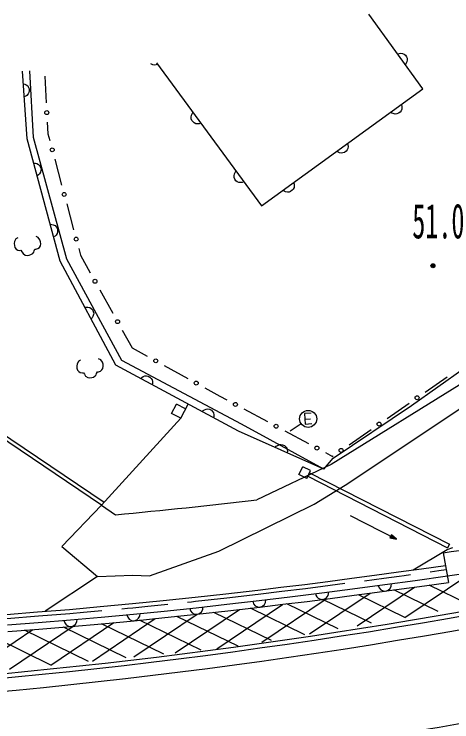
# Model space of a CAD drawing. Units: millimetres, scale not verified. Extents: x 40000 to 680000, y 20000 to 380000.
# Drawn here: x 235318 to 251891, y 271743 to 298541 of the extents above; entities that cross this region are included whole.
import ezdxf
from ezdxf.enums import TextEntityAlignment as Align

# ---------------------------------------------------------------- set-up
doc = ezdxf.new("R2010")
doc.units = ezdxf.units.MM
doc.header["$LTSCALE"] = 1000
doc.layers.add('M-BGD', color=7, linetype='Continuous', lineweight=25)
doc.styles.add('ＭＳ ゴシック', font='')
doc.styles.get('ＭＳ ゴシック').set_extended_font_data('MS Gothic')

msp = doc.modelspace()

# ---------------------------------------------------------------- linework, layer by layer
at = {"layer": 'M-BGD'}
for p, q in [((250794, 295719), (248750, 298541)), ((249837, 297040), (249895, 297057)), ((249895, 297057), (249952, 297062)), ((249952, 297062), (250025, 297056)), ((250025, 297056), (250081, 297029)), ((250081, 297029), (250130, 296991)), ((250130, 296991), (250176, 296929)), ((250176, 296929), (250196, 296871)), ((240513, 296644), (240491, 296660)), ((240713, 296694), (244678, 291277)), ((250166, 296684), (250130, 296635)), ((250188, 296737), (250166, 296684)), ((250204, 296809), (250188, 296737)), ((250196, 296871), (250204, 296809)), ((236053, 293875), (235906, 296395)), ((240570, 296617), (240513, 296644)), ((240642, 296611), (240570, 296617)), ((240699, 296616), (240642, 296611)), ((240757, 296634), (240699, 296616)), ((235811, 293820), (235630, 296379)), ((236480, 296192), (236534, 295179)), ((235663, 295908), (235722, 295892)), ((235722, 295892), (235773, 295865)), ((235773, 295865), (235831, 295822)), ((235831, 295822), (235865, 295769)), ((235865, 295769), (235886, 295712)), ((235892, 295634), (235878, 295575)), ((235886, 295712), (235892, 295634)), ((244678, 291277), (250794, 295719)), ((235754, 295432), (235698, 295409)), ((235801, 295465), (235754, 295432)), ((235852, 295518), (235801, 295465)), ((235878, 295575), (235852, 295518)), ((249977, 295125), (249995, 295067)), ((249995, 295067), (249999, 295010)), ((242054, 294765), (242089, 294814)), ((249622, 294796), (249573, 294832)), ((249674, 294774), (249622, 294796)), ((249866, 294787), (249808, 294766)), ((249929, 294832), (249866, 294787)), ((249966, 294881), (249929, 294832)), ((249993, 294938), (249966, 294881)), ((249999, 295010), (249993, 294938)), ((242017, 294640), (242032, 294712)), ((242025, 294578), (242017, 294640)), ((242046, 294520), (242025, 294578)), ((242032, 294712), (242054, 294765)), ((242091, 294458), (242046, 294520)), ((249746, 294758), (249674, 294774)), ((249808, 294766), (249746, 294758)), ((236573, 294445), (236596, 294009)), ((242140, 294421), (242091, 294458)), ((242197, 294394), (242140, 294421)), ((242269, 294388), (242197, 294394)), ((242326, 294393), (242269, 294388)), ((242385, 294411), (242326, 294393)), ((236596, 294009), (236664, 293758)), ((237062, 289186), (235811, 293820)), ((237313, 289257), (236053, 293875)), ((247954, 293457), (247927, 293401)), ((247938, 293645), (247956, 293587)), ((247960, 293530), (247954, 293457)), ((247956, 293587), (247960, 293530)), ((247583, 293316), (247534, 293351)), ((247636, 293294), (247583, 293316)), ((247707, 293278), (247636, 293294)), ((247769, 293286), (247707, 293278)), ((247827, 293306), (247769, 293286)), ((247890, 293352), (247827, 293306)), ((247927, 293401), (247890, 293352)), ((236059, 292903), (236120, 292899)), ((236854, 293048), (237117, 292067)), ((236120, 292899), (236174, 292882)), ((236174, 292882), (236240, 292851)), ((236240, 292851), (236283, 292805)), ((236283, 292805), (236315, 292753)), ((236315, 292753), (236336, 292679)), ((236336, 292679), (236334, 292617)), ((220269, 292531), (238731, 280058)), ((236240, 292453), (236189, 292420)), ((236279, 292495), (236240, 292453)), ((236319, 292556), (236279, 292495)), ((236334, 292617), (236319, 292556)), ((243644, 292417), (243659, 292489)), ((243652, 292355), (243644, 292417)), ((243659, 292489), (243681, 292542)), ((243681, 292542), (243716, 292591)), ((243673, 292297), (243652, 292355)), ((243718, 292234), (243673, 292297)), ((243767, 292197), (243718, 292234)), ((243824, 292171), (243767, 292197)), ((243896, 292165), (243824, 292171)), ((243953, 292169), (243896, 292165)), ((244012, 292187), (243953, 292169)), ((245899, 292165), (245917, 292106)), ((245917, 292106), (245921, 292049)), ((245544, 291835), (245495, 291871)), ((245597, 291813), (245544, 291835)), ((245851, 291871), (245788, 291826)), ((245888, 291920), (245851, 291871)), ((245915, 291977), (245888, 291920)), ((245921, 292049), (245915, 291977)), ((245668, 291797), (245597, 291813)), ((245730, 291806), (245668, 291797)), ((245788, 291826), (245730, 291806)), ((237308, 291358), (237571, 290377)), ((236684, 290586), (236745, 290582)), ((236745, 290582), (236800, 290565)), ((236800, 290565), (236865, 290534)), ((236865, 290534), (236908, 290489)), ((238629, 279946), (223335, 290284)), ((236945, 290240), (236904, 290178)), ((236908, 290489), (236941, 290437)), ((236941, 290437), (236961, 290362)), ((236959, 290300), (236945, 290240)), ((236961, 290362), (236959, 290300)), ((235387, 290027), (235334, 289933)), ((235462, 290072), (235387, 290027)), ((236228, 290086), (236147, 290120)), ((236294, 290000), (236228, 290086)), ((236319, 289924), (236294, 290000)), ((236865, 290136), (236814, 290103)), ((236904, 290178), (236865, 290136)), ((235334, 289933), (235321, 289855)), ((235321, 289855), (235327, 289777)), ((235327, 289777), (235350, 289699)), ((235350, 289699), (235394, 289644)), ((236220, 289662), (236274, 289706)), ((236274, 289706), (236310, 289766)), ((236310, 289766), (236324, 289847)), ((236324, 289847), (236319, 289924)), ((235394, 289644), (235454, 289608)), ((235454, 289608), (235535, 289596)), ((235535, 289596), (235572, 289599)), ((235572, 289599), (235609, 289541)), ((235609, 289541), (235654, 289474)), ((235654, 289474), (235735, 289420)), ((235735, 289420), (235814, 289408)), ((235889, 289413), (235950, 289435)), ((235950, 289435), (236024, 289480)), ((236024, 289480), (236059, 289523)), ((236059, 289523), (236075, 289574)), ((236075, 289574), (236104, 289636)), ((236104, 289636), (236144, 289639)), ((236144, 289639), (236220, 289662)), ((237761, 289667), (237828, 289416)), ((235814, 289408), (235889, 289413)), ((239166, 285254), (237062, 289186)), ((239391, 285428), (237313, 289257)), ((237828, 289416), (238202, 288747)), ((238559, 288105), (239054, 287218)), ((237996, 287440), (238056, 287450)), ((238056, 287450), (238113, 287446)), ((238113, 287446), (238184, 287430)), ((238184, 287430), (238237, 287396)), ((238237, 287396), (238280, 287353)), ((238280, 287353), (238316, 287284)), ((238316, 287284), (238329, 287224)), ((238274, 287043), (238232, 287000)), ((238303, 287093), (238274, 287043)), ((238328, 287162), (238303, 287093)), ((238329, 287224), (238328, 287162)), ((239411, 286576), (239785, 285906)), ((239785, 285906), (240357, 285591)), ((237829, 285435), (237754, 285390)), ((238594, 285448), (238514, 285483)), ((238661, 285363), (238594, 285448)), ((243924, 283021), (239391, 285428)), ((253943, 285590), (247324, 281489)), ((237700, 285296), (237688, 285217)), ((237688, 285217), (237694, 285140)), ((237694, 285140), (237717, 285061)), ((237754, 285390), (237700, 285296)), ((238686, 285287), (238661, 285363)), ((238677, 285128), (238691, 285210)), ((238691, 285210), (238686, 285287)), ((243814, 282749), (239166, 285254)), ((241001, 285237), (241890, 284748)), ((250361, 283728), (252352, 285136)), ((237717, 285061), (237761, 285007)), ((237761, 285007), (237821, 284971)), ((237821, 284971), (237902, 284959)), ((237902, 284959), (237939, 284962)), ((237939, 284962), (237976, 284904)), ((237976, 284904), (238021, 284837)), ((238391, 284843), (238426, 284885)), ((238426, 284885), (238442, 284937)), ((238442, 284937), (238471, 284999)), ((238471, 284999), (238510, 285002)), ((238510, 285002), (238587, 285024)), ((238587, 285024), (238641, 285068)), ((238641, 285068), (238677, 285128)), ((247846, 280703), (254325, 285013)), ((238021, 284837), (238102, 284783)), ((238102, 284783), (238181, 284770)), ((238181, 284770), (238256, 284776)), ((238256, 284776), (238317, 284798)), ((238317, 284798), (238391, 284843)), ((240108, 284746), (240153, 284787)), ((240153, 284787), (240202, 284816)), ((240202, 284816), (240270, 284842)), ((240270, 284842), (240333, 284842)), ((240333, 284842), (240393, 284830)), ((240393, 284830), (240461, 284793)), ((240461, 284793), (240505, 284750)), ((240505, 284750), (240539, 284697)), ((240539, 284697), (240556, 284625)), ((240556, 284625), (240559, 284568)), ((250878, 284225), (251712, 284803)), ((240559, 284568), (240548, 284509)), ((242534, 284394), (243107, 284079)), ((243107, 284079), (243372, 283937)), ((249439, 283229), (250273, 283807)), ((241272, 283423), (241459, 283777)), ((241810, 283592), (241459, 283777)), ((241623, 283238), (241908, 283776)), ((242432, 283494), (242477, 283535)), ((242477, 283535), (242526, 283564)), ((242526, 283564), (242594, 283589)), ((242594, 283589), (242657, 283590)), ((242657, 283590), (242717, 283577)), ((242717, 283577), (242785, 283541)), ((242785, 283541), (242829, 283497)), ((244020, 283590), (244914, 283111)), ((247400, 281726), (250361, 283728)), ((241623, 283238), (241272, 283423)), ((242829, 283497), (242863, 283445)), ((242863, 283445), (242880, 283373)), ((242883, 283316), (242872, 283257)), ((242880, 283373), (242883, 283316)), ((246563, 283435), (246310, 283417)), ((246310, 283417), (246338, 283021)), ((238629, 279946), (241623, 283238)), ((247050, 281315), (243924, 283021)), ((246182, 283033), (245769, 282752)), ((246325, 283206), (246539, 283221)), ((246338, 283021), (246591, 283039)), ((247050, 281315), (243814, 282749)), ((245562, 282764), (246457, 282284)), ((248001, 282232), (248835, 282810)), ((245245, 282178), (245292, 282210)), ((245292, 282210), (245358, 282241)), ((245358, 282241), (245420, 282246)), ((245420, 282246), (245481, 282238)), ((245481, 282238), (245552, 282207)), ((245552, 282207), (245598, 282167)), ((245203, 282133), (245245, 282178)), ((245598, 282167), (245637, 282117)), ((245637, 282117), (245659, 282047)), ((245659, 282047), (245667, 281991)), ((245667, 281991), (245660, 281931)), ((247105, 281937), (247370, 281795)), ((247050, 281315), (247400, 281726)), ((247370, 281795), (247396, 281813)), ((247324, 281489), (244509, 280148)), ((246102, 281108), (246249, 281403)), ((246544, 281256), (246249, 281403)), ((246397, 280961), (246544, 281256)), ((246505, 281175), (251796, 278466)), ((246397, 280961), (246102, 281108)), ((246437, 281042), (251728, 278332)), ((246672, 279991), (247846, 280703)), ((238629, 279946), (237119, 278384)), ((238629, 279946), (239158, 279588)), ((243074, 278205), (246672, 279991)), ((248037, 279560), (249796, 278657)), ((249602, 278827), (249545, 278716)), ((249545, 278716), (249796, 278657)), ((249555, 278721), (249603, 278816)), ((249773, 278669), (249555, 278721)), ((249567, 278725), (249607, 278803)), ((249750, 278681), (249567, 278725)), ((249580, 278729), (249611, 278790)), ((249728, 278692), (249580, 278729)), ((249593, 278733), (249615, 278778)), ((249705, 278704), (249593, 278733)), ((249796, 278657), (249602, 278827)), ((249603, 278816), (249772, 278669)), ((249605, 278737), (249619, 278765)), ((249683, 278715), (249605, 278737)), ((249607, 278803), (249750, 278681)), ((249611, 278790), (249728, 278692)), ((249615, 278778), (249705, 278704)), ((249618, 278741), (249624, 278753)), ((249660, 278727), (249618, 278741)), ((249619, 278765), (249683, 278715)), ((249621, 278747), (249660, 278727)), ((249624, 278753), (249660, 278727)), ((251796, 278466), (251728, 278332)), ((237119, 278384), (238472, 277244)), ((240444, 277278), (243074, 278205)), ((250422, 277493), (251708, 278272)), ((251566, 278149), (251859, 278190)), ((251708, 278272), (251927, 278350)), ((251859, 278190), (252168, 278233)), ((251566, 278149), (251765, 277021)), ((250743, 277537), (251651, 277662)), ((248968, 277295), (249876, 277418)), ((249876, 277418), (250743, 277537)), ((250117, 275698), (252633, 277395)), ((251065, 277424), (251401, 277471)), ((251401, 277471), (251678, 277509)), ((251723, 277268), (252882, 277430)), ((238472, 277244), (236489, 275928)), ((238472, 277244), (239813, 277302)), ((239813, 277302), (240444, 277278)), ((247191, 277061), (248101, 277180)), ((248101, 277180), (248968, 277295)), ((248585, 277088), (249321, 277186)), ((249321, 277186), (249901, 277265)), ((249348, 276943), (250508, 277101)), ((249901, 277265), (250082, 277289)), ((250082, 277289), (250320, 277322)), ((250508, 277101), (251723, 277268)), ((244545, 276732), (245414, 276838)), ((245414, 276838), (246324, 276950)), ((246324, 276950), (247191, 277061)), ((246344, 276797), (247004, 276881)), ((247004, 276881), (247840, 276989)), ((248132, 276781), (249348, 276943)), ((248312, 275385), (250474, 276843)), ((249980, 276776), (250852, 276895)), ((250852, 276895), (251765, 277021)), ((252639, 276136), (251031, 276920)), ((242171, 276463), (243330, 276593)), ((243330, 276593), (244545, 276732)), ((243376, 276442), (244563, 276578)), ((244563, 276578), (245454, 276686)), ((245454, 276686), (246344, 276797)), ((245754, 276477), (246971, 276629)), ((246506, 275071), (248796, 276617)), ((246971, 276629), (248132, 276781)), ((248195, 276537), (249067, 276653)), ((250115, 275698), (248353, 276557)), ((249067, 276653), (249980, 276776)), ((251377, 275917), (249695, 276737)), ((239794, 276219), (240955, 276336)), ((240955, 276336), (242171, 276463)), ((241881, 276276), (242034, 276292)), ((242034, 276292), (242188, 276309)), ((242188, 276309), (243376, 276442)), ((243375, 276195), (244592, 276335)), ((244592, 276335), (245754, 276477)), ((244700, 274758), (247132, 276398)), ((245495, 276193), (246409, 276306)), ((246409, 276306), (247282, 276418)), ((248853, 275479), (247002, 276382)), ((247282, 276418), (248195, 276537)), ((237415, 276003), (238577, 276106)), ((238577, 276106), (239794, 276219)), ((239392, 276025), (239607, 276046)), ((239607, 276046), (239809, 276065)), ((239809, 276065), (240375, 276121)), ((240375, 276121), (241134, 276199)), ((240995, 275938), (242214, 276065)), ((242214, 276065), (243375, 276195)), ((242989, 274509), (245483, 276191)), ((243403, 275947), (244622, 276087)), ((246330, 275041), (244269, 276046)), ((244622, 276087), (245495, 276193)), ((247591, 275260), (245642, 276211)), ((235033, 275814), (236196, 275905)), ((235044, 275660), (236236, 275752)), ((236196, 275905), (237415, 276003)), ((236236, 275752), (237428, 275848)), ((237428, 275848), (237945, 275893)), ((237945, 275893), (238643, 275957)), ((238613, 275708), (239832, 275821)), ((239832, 275821), (240995, 275938)), ((239849, 274200), (242246, 275817)), ((241021, 275689), (242241, 275816)), ((241419, 274354), (243856, 275998)), ((242241, 275816), (243403, 275947)), ((245068, 274822), (242883, 275888)), ((235062, 275415), (236227, 275506)), ((236227, 275506), (237448, 275604)), ((236709, 273892), (239095, 275501)), ((237448, 275604), (238613, 275708)), ((238279, 274046), (240661, 275653)), ((238635, 275459), (239856, 275572)), ((239856, 275572), (241021, 275689)), ((242405, 274451), (240066, 275593)), ((243806, 274603), (241481, 275737)), ((233569, 273583), (236025, 275239)), ((235080, 275166), (236247, 275257)), ((235139, 273737), (237547, 275361)), ((236247, 275257), (237469, 275355)), ((239558, 274172), (237181, 275331)), ((237469, 275355), (238635, 275459)), ((240982, 274312), (238630, 275458)), ((236710, 273892), (234222, 275105)), ((238134, 274032), (235708, 275215))]:
    msp.add_line(p, q, dxfattribs=at)
for centre, radius in [((236553, 294812), 74.6), ((236759, 293403), 74.6), ((237212, 291713), 74.6), ((237666, 290022), 74.6), ((251176, 289014), 75), ((251176, 289014), 65.6), ((251176, 289014), 56.2), ((251176, 289014), 46.9), ((251176, 289014), 37.5), ((251176, 289014), 28.1), ((251176, 289014), 18.7), ((251176, 289014), 9.4), ((238380, 288426), 74.6), ((239232, 286897), 74.6), ((240679, 285414), 74.6), ((242212, 284571), 74.6), ((250575, 284016), 74.6), ((243696, 283763), 74.6), ((246451, 283215), 323), ((245238, 282937), 74.6), ((249137, 283019), 74.6), ((246781, 282111), 74.6), ((247698, 282023), 74.6)]:
    msp.add_circle(centre, radius, dxfattribs=at)
for centre, radius, start, end in [((215062, 484973), 223000, 273.68968, 302.14632), ((215062, 484973), 212500, 268.47594, 286.39886), ((215062, 484973), 213000, 268.47594, 286.39915), ((220310, 485551), 206824, 275.22868, 276.71909), ((215062, 484972), 212331, 273.49843, 281.96257), ((249352, 276943), 250, 187.6807, 7.6807), ((246977, 276630), 250, 187.3063, 7.3064), ((244600, 276336), 250, 186.7824, 6.7824), ((242220, 276066), 250, 186.1702, 6.1702), ((215062, 484973), 216500, 268.47594, 285.13428), ((239838, 275822), 250, 185.5317, 5.5316), ((215062, 484973), 217000, 268.47594, 285.13428), ((237452, 275604), 250, 184.8667, 4.8667)]:
    msp.add_arc(centre, radius, start, end, dxfattribs=at)

# ---------------------------------------------------------------- texts
at = {"layer": 'M-BGD', "style": 'ＭＳ ゴシック', "width": 0.55}
msp.add_text('51.0', height=1320, dxfattribs=at).set_placement((250392, 289654), align=Align.BOTTOM_LEFT)

doc.saveas('drawing.dxf')
